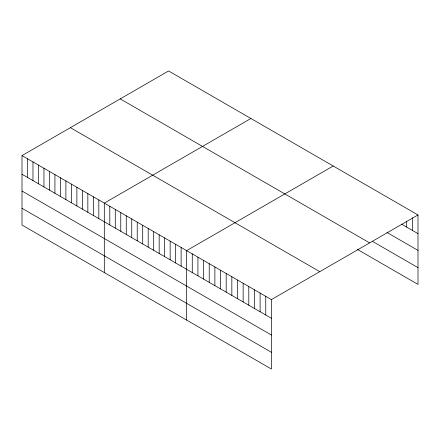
<?xml version="1.0" encoding="UTF-8"?>
<svg xmlns="http://www.w3.org/2000/svg" width="440" height="440" viewBox="0 0 440 440"><rect width="100%" height="100%" fill="white"/><g stroke="black" fill="none" stroke-linecap="round" stroke-linejoin="round"><path stroke-width="0.66" d="M22 155.595L271.414 299.591L271.414 369.034L22 225.038L22 155.595L168.586 70.967L418 214.962L418 284.405L357.511 249.48M250.894 118.487L104.308 203.115L104.308 272.558M333.201 166.001L186.615 250.635L186.615 320.078M271.414 299.591L418 214.962M401.605 224.169L418 233.635M386.909 232.436L418 250.388M372.774 241.538L418 267.652M120.214 98.89L369.627 242.891M70.373 127.666L319.786 271.667M22 174.262L271.414 318.263M22 191.021L271.414 335.016M22 208.28L271.414 352.281M412.346 217.701L412.346 230.368M406.692 221.106L406.692 227.106M265.76 296.329L265.76 315.002M260.106 293.068L260.106 311.735M254.452 289.8L254.452 308.473M248.804 286.539L248.804 305.206M243.15 283.272L243.15 301.945M237.496 280.011L237.496 298.678M231.841 276.744L231.841 295.416M226.188 273.482L226.188 292.149M220.534 270.215L220.534 288.888M214.88 266.954L214.88 285.62M209.226 263.692L209.226 282.359M203.572 260.425L203.572 279.098M197.923 257.163L197.923 275.831M192.269 253.897L192.269 272.569M181.126 247.467L181.126 266.134M175.637 244.299L175.637 262.966M170.154 241.131L170.154 259.798M164.665 237.963L164.665 256.63M159.176 234.795L159.176 253.462M153.692 231.627L153.692 250.294M148.203 228.459L148.203 247.126M142.714 225.291L142.714 243.958M137.231 222.123L137.231 240.79M131.742 218.955L131.742 237.622M126.258 215.787L126.258 234.454M120.769 212.619L120.769 231.286M115.28 209.451L115.28 228.118M109.797 206.283L109.797 224.95M98.819 199.947L98.819 218.614M93.335 196.779L93.335 215.446M87.846 193.611L87.846 212.278M82.357 190.443L82.357 209.11M76.874 187.275L76.874 205.942M71.385 184.107L71.385 202.774M65.896 180.939L65.896 199.606M60.412 177.771L60.412 196.438M54.923 174.603L54.923 193.27M49.434 171.435L49.434 190.102M43.95 168.267L43.95 186.934M38.462 165.099L38.462 183.766M32.973 161.931L32.973 180.598M27.489 158.763L27.489 177.43"/></g></svg>
